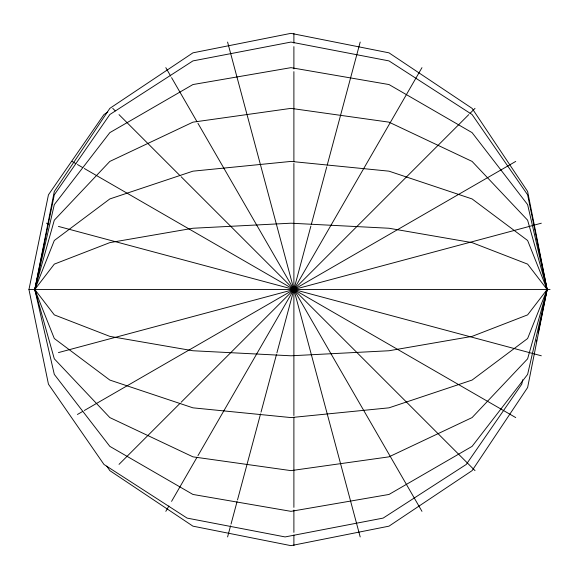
<?xml version="1.0" encoding="UTF-8"?>
<svg xmlns="http://www.w3.org/2000/svg" width="579" height="579" viewBox="0 0 579 579"><rect width="100%" height="100%" fill="white"/><g stroke="black" fill="none" stroke-linecap="round" stroke-linejoin="round"><path stroke-width="0.87" d="M35.153 291.266L34.805 289.5L54.303 191.475L109.829 108.367L192.937 52.841L290.962 33.343L388.994 52.841L472.095 108.367L527.621 191.475L547.126 289.5L527.621 387.525L472.095 470.633L388.994 526.159L290.962 545.657L192.937 526.159L109.829 470.633L106.833 466.138M522.685 379.766L521.773 384.188L466.24 464.459L383.139 518.096L285.107 536.928L187.082 518.096L103.974 464.459L48.448 384.188L28.95 289.5L48.448 194.812L103.974 114.541L107.752 112.102M34.805 289.5L54.303 264.125L109.829 242.623L192.937 228.249L290.962 223.204L388.994 228.249L472.095 242.623L527.621 264.125L547.126 289.5L527.621 314.875L472.095 336.377L388.994 350.751L290.962 355.796L192.937 350.751L109.829 336.377L54.303 314.875L34.805 289.5L54.303 240.488L109.829 198.937L192.937 171.167L290.962 161.418L388.994 171.167L472.095 198.937L527.621 240.488L547.126 289.5L527.621 338.512L472.095 380.063L388.994 407.833L290.962 417.582L192.937 407.833L109.829 380.063L54.303 338.512L34.805 289.5L54.303 220.186L109.829 161.418L192.937 122.155L290.962 108.367L388.994 122.155L472.095 161.418L527.621 220.186L547.126 289.5L527.621 358.814L472.095 417.582L388.994 456.845L290.962 470.633L192.937 456.845L109.829 417.582L54.303 358.814L34.805 289.5L54.303 204.604L109.829 132.634L192.937 84.548L290.962 67.656L388.994 84.548L472.095 132.634L527.621 204.604L547.126 289.5L527.621 374.396L472.095 446.366L388.994 494.452L290.962 511.344L192.937 494.452L109.829 446.366L54.303 374.396L34.805 289.5L54.303 194.812L109.829 114.541L192.937 60.904L290.962 42.072L388.994 60.904L472.095 114.541L527.621 194.812L547.126 289.5L540.562 321.359M536.371 341.711L536.733 339.938M538.195 332.86L540.2 323.125M227.59 536.928L230.572 525.804M231.035 524.089L237.043 501.66M237.506 499.93L260.572 413.855M261.035 412.11L276.436 354.652M276.9 352.915L310.88 226.085M311.35 224.348L326.744 166.89M327.207 165.145L360.189 42.072M165.811 511.344L168.916 505.966M171.572 501.363L197.055 457.222M197.953 455.673L421.968 67.656M119.028 464.365L179.859 403.527M181.14 402.253L468.758 114.635M470.01 113.383L475.026 108.367M77.42 414.477L82.797 411.372M84.331 410.489L515.73 161.418M58.443 352.589L541.322 223.204M28.95 289.5L550.05 289.5M46.458 223.204L49.027 223.892M58.443 226.411L541.322 355.796M72.049 161.418L75.885 163.633M77.42 164.523L82.797 167.628M84.331 168.511L515.73 417.582M112.76 108.367L115.264 110.871M119.028 114.635L179.859 175.473M181.14 176.747L475.026 470.633M165.811 67.656L170.682 76.102M171.572 77.637L197.055 121.778M197.953 123.327L421.968 511.344M227.59 42.072L360.189 536.928M293.893 33.343L293.893 43.092M293.893 46.638L293.893 68.959M293.893 71.644L293.893 161.664M293.893 163.466L293.893 415.534M293.893 417.336L293.893 507.356M293.893 510.041L293.893 532.362M293.893 535.025L293.893 545.657"/></g></svg>
